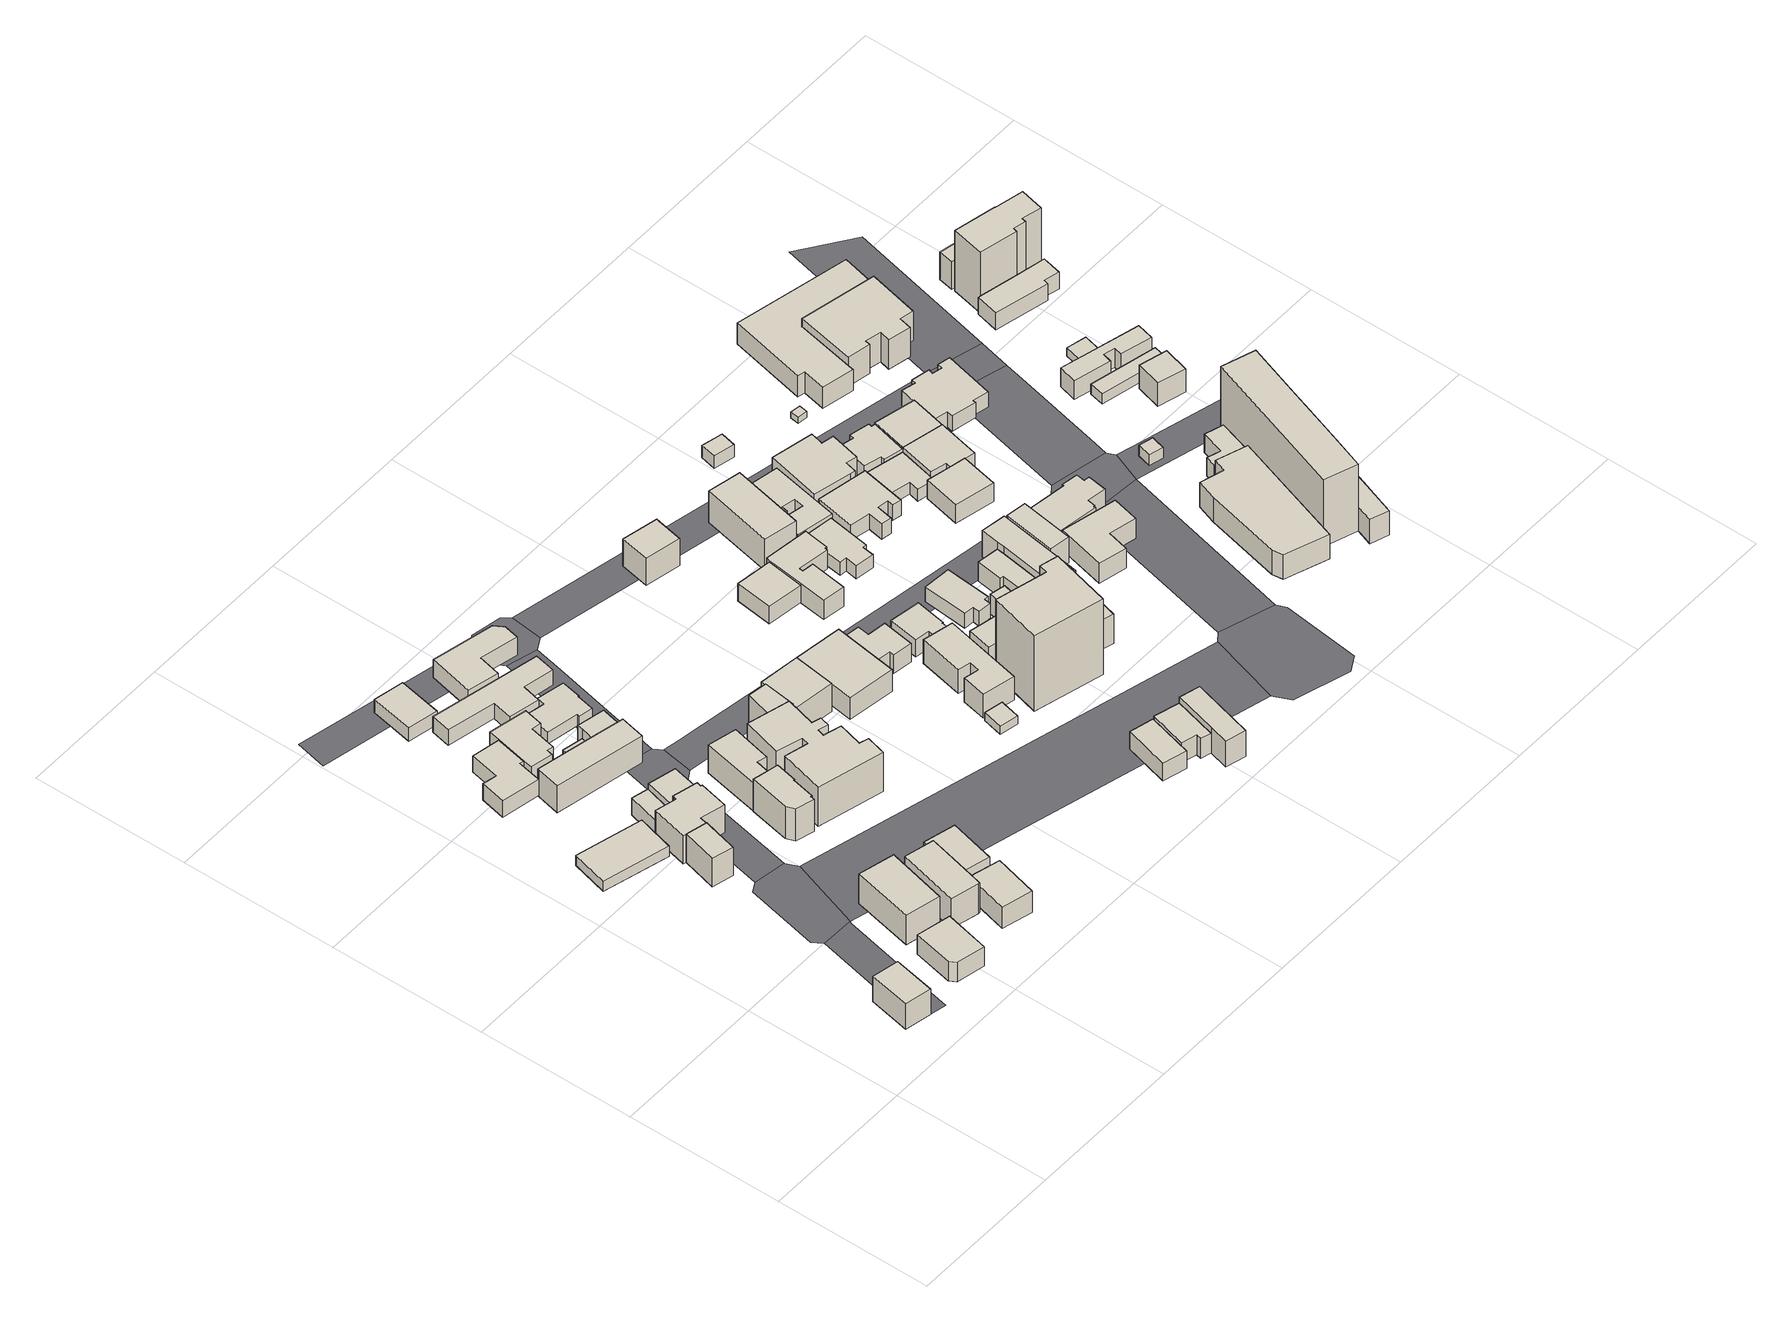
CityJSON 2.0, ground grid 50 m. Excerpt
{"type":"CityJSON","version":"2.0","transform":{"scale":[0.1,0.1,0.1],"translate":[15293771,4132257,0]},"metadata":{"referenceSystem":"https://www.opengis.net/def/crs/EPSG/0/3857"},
"CityObjects":{
"building1":{"type":"Building","attributes":{"measured_height":11.7},"geometry":[{"type":"Solid","lod":"1","boundaries":[[[[0,1,2,3]],[[0,3,4,5]],[[3,2,6,4]],[[2,1,7,6]],[[1,0,5,7]],[[5,4,6,7]]]]}]},
"building2":{"type":"Building","attributes":{"measured_height":9.9,"year_of_construction":1987,"storeys_above_ground":3,"usage":"住宅","districts_and_zones_type":"商業地域"},"geometry":[{"type":"Solid","lod":"1","boundaries":[[[[8,9,10,11,12]],[[8,12,13,14]],[[12,11,15,13]],[[11,10,16,15]],[[10,9,17,16]],[[9,8,14,17]],[[14,13,15,16,17]]]]}]},
"building3":{"type":"Building","attributes":{"measured_height":3.8,"year_of_construction":2013,"storeys_above_ground":1,"usage":"商業施設","districts_and_zones_type":"商業地域"},"geometry":[{"type":"Solid","lod":"1","boundaries":[[[[18,19,20,21]],[[18,21,22,23]],[[21,20,24,22]],[[20,19,25,24]],[[19,18,23,25]],[[23,22,24,25]]]]}]},
"building4":{"type":"Building","attributes":{"measured_height":11.3,"year_of_construction":1966,"storeys_above_ground":3,"usage":"業務施設","districts_and_zones_type":"商業地域"},"geometry":[{"type":"Solid","lod":"1","boundaries":[[[[26,27,28,29]],[[26,29,30,31]],[[29,28,32,30]],[[28,27,33,32]],[[27,26,31,33]],[[31,30,32,33]]]]}]},
"building5":{"type":"Building","attributes":{"measured_height":13.6,"year_of_construction":1976,"storeys_above_ground":2,"usage":"商業施設","districts_and_zones_type":"商業地域"},"geometry":[{"type":"Solid","lod":"1","boundaries":[[[[34,35,36,37]],[[34,37,38,39]],[[37,36,40,38]],[[36,35,41,40]],[[35,34,39,41]],[[39,38,40,41]]]]}]},
"building6":{"type":"Building","attributes":{"measured_height":7},"geometry":[{"type":"Solid","lod":"1","boundaries":[[[[42,43,44,45,46,47,48,49,50]],[[42,50,51,52]],[[50,49,53,51]],[[49,48,54,53]],[[48,47,55,54]],[[47,46,56,55]],[[46,45,57,56]],[[45,44,58,57]],[[44,43,59,58]],[[43,42,52,59]],[[52,51,53,54,55,56,57,58,59]]]]}]},
"building7":{"type":"Building","attributes":{"measured_height":11.8},"geometry":[{"type":"Solid","lod":"1","boundaries":[[[[60,61,62,63,64,65,66,67,68,26,29,69,70]],[[60,70,71,72]],[[70,69,73,71]],[[69,29,74,73]],[[29,26,75,74]],[[26,68,76,75]],[[68,67,77,76]],[[67,66,78,77]],[[66,65,79,78]],[[65,64,80,79]],[[64,63,81,80]],[[63,62,82,81]],[[62,61,83,82]],[[61,60,72,83]],[[72,71,73,74,75,76,77,78,79,80,81,82,83]]]]}]},
"building8":{"type":"Building","attributes":{"measured_height":10.8,"year_of_construction":1951,"storeys_above_ground":2,"usage":"住宅","districts_and_zones_type":"商業地域"},"geometry":[{"type":"Solid","lod":"1","boundaries":[[[[84,85,86,87]],[[84,87,88,89]],[[87,86,90,88]],[[86,85,91,90]],[[85,84,89,91]],[[89,88,90,91]]]]}]},
"building9":{"type":"Building","attributes":{"measured_height":11.6,"year_of_construction":1990,"storeys_above_ground":3,"usage":"商業施設","districts_and_zones_type":"商業地域"},"geometry":[{"type":"Solid","lod":"1","boundaries":[[[[92,93,94,95,96,97,98]],[[92,98,99,100]],[[98,97,101,99]],[[97,96,102,101]],[[96,95,103,102]],[[95,94,104,103]],[[94,93,105,104]],[[93,92,100,105]],[[100,99,101,102,103,104,105]]]]}]},
"building10":{"type":"Building","attributes":{"measured_height":9,"year_of_construction":2013,"storeys_above_ground":2,"usage":"住宅","districts_and_zones_type":"商業地域"},"geometry":[{"type":"Solid","lod":"1","boundaries":[[[[106,107,108,109]],[[106,109,110,111]],[[109,108,112,110]],[[108,107,113,112]],[[107,106,111,113]],[[111,110,112,113]]]]}]},
"building11":{"type":"Building","attributes":{"measured_height":11.7,"year_of_construction":1991,"storeys_above_ground":2,"usage":"住宅","districts_and_zones_type":"商業地域"},"geometry":[{"type":"Solid","lod":"1","boundaries":[[[[114,115,116,117,118,119]],[[114,119,120,121]],[[119,118,122,120]],[[118,117,123,122]],[[117,116,124,123]],[[116,115,125,124]],[[115,114,121,125]],[[121,120,122,123,124,125]]]]}]},
"building12":{"type":"Building","attributes":{"measured_height":13,"year_of_construction":1989,"storeys_above_ground":3,"usage":"共同住宅","districts_and_zones_type":"商業地域"},"geometry":[{"type":"Solid","lod":"1","boundaries":[[[[126,127,128,129,130,131]],[[126,131,132,133]],[[131,130,134,132]],[[130,129,135,134]],[[129,128,136,135]],[[128,127,137,136]],[[127,126,133,137]],[[133,132,134,135,136,137]]]]}]},
"building13":{"type":"Building","attributes":{"measured_height":8.2,"year_of_construction":1976,"storeys_above_ground":2,"usage":"住宅","districts_and_zones_type":"商業地域"},"geometry":[{"type":"Solid","lod":"1","boundaries":[[[[138,139,140,141,142,143,144,145,146,147]],[[138,147,148,149]],[[147,146,150,148]],[[146,145,151,150]],[[145,144,152,151]],[[144,143,153,152]],[[143,142,154,153]],[[142,141,155,154]],[[141,140,156,155]],[[140,139,157,156]],[[139,138,149,157]],[[149,148,150,151,152,153,154,155,156,157]]]]}]},
"building14":{"type":"Building","attributes":{"measured_height":6.3},"geometry":[{"type":"Solid","lod":"1","boundaries":[[[[158,159,160,161]],[[158,161,162,163]],[[161,160,164,162]],[[160,159,165,164]],[[159,158,163,165]],[[163,162,164,165]]]]}]},
"building15":{"type":"Building","attributes":{"measured_height":9.8,"year_of_construction":1963,"storeys_above_ground":2,"usage":"住宅","districts_and_zones_type":"商業地域"},"geometry":[{"type":"Solid","lod":"1","boundaries":[[[[166,167,168,169,170]],[[166,170,171,172]],[[170,169,173,171]],[[169,168,174,173]],[[168,167,175,174]],[[167,166,172,175]],[[172,171,173,174,175]]]]}]},
"building16":{"type":"Building","attributes":{"measured_height":12.4,"year_of_construction":1987,"storeys_above_ground":4,"usage":"共同住宅","districts_and_zones_type":"商業地域"},"geometry":[{"type":"Solid","lod":"1","boundaries":[[[[176,177,178,179,180,181,182,183,184,185]],[[176,185,186,187]],[[185,184,188,186]],[[184,183,189,188]],[[183,182,190,189]],[[182,181,191,190]],[[181,180,192,191]],[[180,179,193,192]],[[179,178,194,193]],[[178,177,195,194]],[[177,176,187,195]],[[187,186,188,189,190,191,192,193,194,195]]]]}]},
"building17":{"type":"Building","attributes":{"measured_height":7.9,"storeys_above_ground":1,"usage":"住宅","districts_and_zones_type":"商業地域"},"geometry":[{"type":"Solid","lod":"1","boundaries":[[[[196,197,198,199]],[[196,199,200,201]],[[199,198,202,200]],[[198,197,203,202]],[[197,196,201,203]],[[201,200,202,203]]]]}]},
"building18":{"type":"Building","attributes":{"measured_height":10.2,"year_of_construction":1955,"storeys_above_ground":2,"usage":"住宅","districts_and_zones_type":"商業地域"},"geometry":[{"type":"Solid","lod":"1","boundaries":[[[[204,205,206,207,208,209]],[[204,209,210,211]],[[209,208,212,210]],[[208,207,213,212]],[[207,206,214,213]],[[206,205,215,214]],[[205,204,211,215]],[[211,210,212,213,214,215]]]]}]},
"building19":{"type":"Building","attributes":{"measured_height":10.6,"year_of_construction":1983,"storeys_above_ground":3,"usage":"商業施設","districts_and_zones_type":"商業地域"},"geometry":[{"type":"Solid","lod":"1","boundaries":[[[[216,217,218,219,220,221]],[[216,221,222,223]],[[221,220,224,222]],[[220,219,225,224]],[[219,218,226,225]],[[218,217,227,226]],[[217,216,223,227]],[[223,222,224,225,226,227]]]]}]},
"building20":{"type":"Building","attributes":{"measured_height":7.2},"geometry":[{"type":"Solid","lod":"1","boundaries":[[[[228,229,230,231,232,233,234,235]],[[228,235,236,237]],[[235,234,238,236]],[[234,233,239,238]],[[233,232,240,239]],[[232,231,241,240]],[[231,230,242,241]],[[230,229,243,242]],[[229,228,237,243]],[[237,236,238,239,240,241,242,243]]]]}]},
"building21":{"type":"Building","attributes":{"measured_height":5.3,"year_of_construction":1952,"storeys_above_ground":1,"usage":"住宅","districts_and_zones_type":"商業地域"},"geometry":[{"type":"Solid","lod":"1","boundaries":[[[[244,245,246,247,248,249,250,251,252,253]],[[244,253,254,255]],[[253,252,256,254]],[[252,251,257,256]],[[251,250,258,257]],[[250,249,259,258]],[[249,248,260,259]],[[248,247,261,260]],[[247,246,262,261]],[[246,245,263,262]],[[245,244,255,263]],[[255,254,256,257,258,259,260,261,262,263]]]]}]},
"building22":{"type":"Building","attributes":{"measured_height":16.4},"geometry":[{"type":"Solid","lod":"1","boundaries":[[[[264,265,266,267,268,269,270,271,272,273,274,275,276,277,278,279]],[[264,279,280,281]],[[279,278,282,280]],[[278,277,283,282]],[[277,276,284,283]],[[276,275,285,284]],[[275,274,286,285]],[[274,273,287,286]],[[273,272,288,287]],[[272,271,289,288]],[[271,270,290,289]],[[270,269,291,290]],[[269,268,292,291]],[[268,267,293,292]],[[267,266,294,293]],[[266,265,295,294]],[[265,264,281,295]],[[281,280,282,283,284,285,286,287,288,289,290,291,292,293,294,295]]]]}]},
"building23":{"type":"Building","attributes":{"measured_height":7.6},"geometry":[{"type":"Solid","lod":"1","boundaries":[[[[296,297,298,299,300,301,302]],[[296,302,303,304]],[[302,301,305,303]],[[301,300,306,305]],[[300,299,307,306]],[[299,298,308,307]],[[298,297,309,308]],[[297,296,304,309]],[[304,303,305,306,307,308,309]]]]}]},
"building24":{"type":"Building","attributes":{"measured_height":13.3,"year_of_construction":1990,"storeys_above_ground":3,"usage":"文教厚生施設","districts_and_zones_type":"商業地域"},"geometry":[{"type":"Solid","lod":"1","boundaries":[[[[310,311,312,313]],[[310,313,314,315]],[[313,312,316,314]],[[312,311,317,316]],[[311,310,315,317]],[[315,314,316,317]]]]}]},
"building25":{"type":"Building","attributes":{"measured_height":10.9,"year_of_construction":1971,"storeys_above_ground":3,"usage":"住宅","districts_and_zones_type":"商業地域"},"geometry":[{"type":"Solid","lod":"1","boundaries":[[[[318,319,320,321,322,323]],[[318,323,324,325]],[[323,322,326,324]],[[322,321,327,326]],[[321,320,328,327]],[[320,319,329,328]],[[319,318,325,329]],[[325,324,326,327,328,329]]]]}]},
"building26":{"type":"Building","attributes":{"measured_height":8.3,"year_of_construction":1989,"storeys_above_ground":1,"usage":"運輸倉庫施設","districts_and_zones_type":"商業地域"},"geometry":[{"type":"Solid","lod":"1","boundaries":[[[[330,331,332,333]],[[330,333,334,335]],[[333,332,336,334]],[[332,331,337,336]],[[331,330,335,337]],[[335,334,336,337]]]]}]},
"building27":{"type":"Building","attributes":{"measured_height":2.8,"storeys_above_ground":1,"usage":"住宅","districts_and_zones_type":"商業地域"},"geometry":[{"type":"Solid","lod":"1","boundaries":[[[[338,339,340,341]],[[338,341,342,343]],[[341,340,344,342]],[[340,339,345,344]],[[339,338,343,345]],[[343,342,344,345]]]]}]},
"building28":{"type":"Building","attributes":{"measured_height":6.9},"geometry":[{"type":"Solid","lod":"1","boundaries":[[[[346,347,348,349]],[[346,349,350,351]],[[349,348,352,350]],[[348,347,353,352]],[[347,346,351,353]],[[351,350,352,353]]]]}]},
"building29":{"type":"Building","attributes":{"measured_height":8.3},"geometry":[{"type":"Solid","lod":"1","boundaries":[[[[354,355,356,357,358,359,360,361]],[[354,361,362,363]],[[361,360,364,362]],[[360,359,365,364]],[[359,358,366,365]],[[358,357,367,366]],[[357,356,368,367]],[[356,355,369,368]],[[355,354,363,369]],[[363,362,364,365,366,367,368,369]]]]}]},
"building30":{"type":"Building","attributes":{"measured_height":12.2,"year_of_construction":2004,"storeys_above_ground":2,"usage":"住宅","districts_and_zones_type":"商業地域"},"geometry":[{"type":"Solid","lod":"1","boundaries":[[[[370,371,372,373,374,375,376,377]],[[370,377,378,379]],[[377,376,380,378]],[[376,375,381,380]],[[375,374,382,381]],[[374,373,383,382]],[[373,372,384,383]],[[372,371,385,384]],[[371,370,379,385]],[[379,378,380,381,382,383,384,385]]]]}]},
"building31":{"type":"Building","attributes":{"measured_height":8.5,"year_of_construction":1969,"storeys_above_ground":3,"usage":"店舗等併用住宅","districts_and_zones_type":"商業地域"},"geometry":[{"type":"Solid","lod":"1","boundaries":[[[[386,387,388,389,390,391]],[[386,391,392,393]],[[391,390,394,392]],[[390,389,395,394]],[[389,388,396,395]],[[388,387,397,396]],[[387,386,393,397]],[[393,392,394,395,396,397]]]]}]},
"building32":{"type":"Building","attributes":{"measured_height":9.8},"geometry":[{"type":"Solid","lod":"1","boundaries":[[[[398,399,400,387,386]],[[398,386,401,402]],[[386,387,403,401]],[[387,400,404,403]],[[400,399,405,404]],[[399,398,402,405]],[[402,401,403,404,405]]]]}]},
"building33":{"type":"Building","attributes":{"measured_height":6.6,"year_of_construction":1988,"storeys_above_ground":2,"usage":"業務施設","districts_and_zones_type":"商業地域"},"geometry":[{"type":"Solid","lod":"1","boundaries":[[[[406,407,408,409]],[[406,409,410,411]],[[409,408,412,410]],[[408,407,413,412]],[[407,406,411,413]],[[411,410,412,413]]]]}]},
"building34":{"type":"Building","attributes":{"measured_height":13.2,"year_of_construction":1982,"storeys_above_ground":4,"usage":"店舗等併用住宅","districts_and_zones_type":"商業地域"},"geometry":[{"type":"Solid","lod":"1","boundaries":[[[[414,415,416,417]],[[414,417,418,419]],[[417,416,420,418]],[[416,415,421,420]],[[415,414,419,421]],[[419,418,420,421]]]]}]},
"building35":{"type":"Building","attributes":{"measured_height":7.8,"year_of_construction":1978,"storeys_above_ground":2,"usage":"住宅","districts_and_zones_type":"商業地域"},"geometry":[{"type":"Solid","lod":"1","boundaries":[[[[422,423,424,425,426,427,428,429]],[[422,429,430,431]],[[429,428,432,430]],[[428,427,433,432]],[[427,426,434,433]],[[426,425,435,434]],[[425,424,436,435]],[[424,423,437,436]],[[423,422,431,437]],[[431,430,432,433,434,435,436,437]]]]}]},
"building36":{"type":"Building","attributes":{"measured_height":28.8,"year_of_construction":2021,"storeys_above_ground":9,"usage":"店舗等併用共同住宅","districts_and_zones_type":"商業地域"},"geometry":[{"type":"Solid","lod":"1","boundaries":[[[[438,439,440,441,442,443]],[[438,443,444,445]],[[443,442,446,444]],[[442,441,447,446]],[[441,440,448,447]],[[440,439,449,448]],[[439,438,445,449]],[[445,444,446,447,448,449]]]]}]},
"building37":{"type":"Building","attributes":{"measured_height":8.6},"geometry":[{"type":"Solid","lod":"1","boundaries":[[[[450,451,452,453,454,455]],[[450,455,456,457]],[[455,454,458,456]],[[454,453,459,458]],[[453,452,460,459]],[[452,451,461,460]],[[451,450,457,461]],[[457,456,458,459,460,461]]]]}]},
"building38":{"type":"Building","attributes":{"measured_height":8.1},"geometry":[{"type":"Solid","lod":"1","boundaries":[[[[462,463,464,465,466,467,468,469,470,471,472,473,474]],[[462,474,475,476]],[[474,473,477,475]],[[473,472,478,477]],[[472,471,479,478]],[[471,470,480,479]],[[470,469,481,480]],[[469,468,482,481]],[[468,467,483,482]],[[467,466,484,483]],[[466,465,485,484]],[[465,464,486,485]],[[464,463,487,486]],[[463,462,476,487]],[[476,475,477,478,479,480,481,482,483,484,485,486,487]]]]}]},
"building39":{"type":"Building","attributes":{"measured_height":10.2,"year_of_construction":1984,"storeys_above_ground":2,"usage":"住宅","districts_and_zones_type":"商業地域"},"geometry":[{"type":"Solid","lod":"1","boundaries":[[[[488,489,490,491,492,493,494,495]],[[488,495,496,497]],[[495,494,498,496]],[[494,493,499,498]],[[493,492,500,499]],[[492,491,501,500]],[[491,490,502,501]],[[490,489,503,502]],[[489,488,497,503]],[[497,496,498,499,500,501,502,503]]]]}]},
"building40":{"type":"Building","attributes":{"measured_height":14.4,"storeys_above_ground":3,"usage":"文教厚生施設","districts_and_zones_type":"商業地域"},"geometry":[{"type":"Solid","lod":"1","boundaries":[[[[504,505,506,507]],[[504,507,508,509]],[[507,506,510,508]],[[506,505,511,510]],[[505,504,509,511]],[[509,508,510,511]]]]}]},
"building41":{"type":"Building","attributes":{"measured_height":14.8,"year_of_construction":2001,"storeys_above_ground":3,"usage":"店舗等併用住宅","districts_and_zones_type":"商業地域"},"geometry":[{"type":"Solid","lod":"1","boundaries":[[[[512,513,514,515]],[[512,515,516,517]],[[515,514,518,516]],[[514,513,519,518]],[[513,512,517,519]],[[517,516,518,519]]]]}]},
"building42":{"type":"Building","attributes":{"measured_height":7.2},"geometry":[{"type":"Solid","lod":"1","boundaries":[[[[520,521,522,523,524,525,526,527,528,529]],[[520,529,530,531]],[[529,528,532,530]],[[528,527,533,532]],[[527,526,534,533]],[[526,525,535,534]],[[525,524,536,535]],[[524,523,537,536]],[[523,522,538,537]],[[522,521,539,538]],[[521,520,531,539]],[[531,530,532,533,534,535,536,537,538,539]]]]}]},
"building43":{"type":"Building","attributes":{"measured_height":9.1,"year_of_construction":1990,"storeys_above_ground":2,"usage":"住宅","districts_and_zones_type":"商業地域"},"geometry":[{"type":"Solid","lod":"1","boundaries":[[[[540,541,542,543,544,545,546]],[[540,546,547,548]],[[546,545,549,547]],[[545,544,550,549]],[[544,543,551,550]],[[543,542,552,551]],[[542,541,553,552]],[[541,540,548,553]],[[548,547,549,550,551,552,553]]]]}]},
"building44":{"type":"Building","attributes":{"measured_height":7.9,"storeys_above_ground":2,"usage":"文教厚生施設","districts_and_zones_type":"商業地域"},"geometry":[{"type":"Solid","lod":"1","boundaries":[[[[554,555,556,557,558,559,560,561,562,563]],[[554,563,564,565]],[[563,562,566,564]],[[562,561,567,566]],[[561,560,568,567]],[[560,559,569,568]],[[559,558,570,569]],[[558,557,571,570]],[[557,556,572,571]],[[556,555,573,572]],[[555,554,565,573]],[[565,564,566,567,568,569,570,571,572,573]]]]}]},
"building45":{"type":"Building","attributes":{"measured_height":12.2,"year_of_construction":1991,"storeys_above_ground":3,"usage":"業務施設","districts_and_zones_type":"商業地域"},"geometry":[{"type":"Solid","lod":"1","boundaries":[[[[574,575,576,577,578,579,580]],[[574,580,581,582]],[[580,579,583,581]],[[579,578,584,583]],[[578,577,585,584]],[[577,576,586,585]],[[576,575,587,586]],[[575,574,582,587]],[[582,581,583,584,585,586,587]]]]}]},
"building46":{"type":"Building","attributes":{"measured_height":7.7},"geometry":[{"type":"Solid","lod":"1","boundaries":[[[[588,589,590,591,592,593,594,595,596,597]],[[588,597,598,599]],[[597,596,600,598]],[[596,595,601,600]],[[595,594,602,601]],[[594,593,603,602]],[[593,592,604,603]],[[592,591,605,604]],[[591,590,606,605]],[[590,589,607,606]],[[589,588,599,607]],[[599,598,600,601,602,603,604,605,606,607]]]]}]},
"building47":{"type":"Building","attributes":{"measured_height":10.1,"year_of_construction":1980,"storeys_above_ground":3,"usage":"住宅","districts_and_zones_type":"商業地域"},"geometry":[{"type":"Solid","lod":"1","boundaries":[[[[608,609,610,611]],[[608,611,612,613]],[[611,610,614,612]],[[610,609,615,614]],[[609,608,613,615]],[[613,612,614,615]]]]}]},
"building48":{"type":"Building","attributes":{"measured_height":5.2,"storeys_above_ground":1,"usage":"文教厚生施設","districts_and_zones_type":"商業地域"},"geometry":[{"type":"Solid","lod":"1","boundaries":[[[[616,617,618,619]],[[616,619,620,621]],[[619,618,622,620]],[[618,617,623,622]],[[617,616,621,623]],[[621,620,622,623]]]]}]},
"building49":{"type":"Building","attributes":{"measured_height":10.5,"storeys_above_ground":2,"usage":"文教厚生施設","districts_and_zones_type":"商業地域"},"geometry":[{"type":"Solid","lod":"1","boundaries":[[[[624,625,626,627,628,629,630,631,632]],[[624,632,633,634]],[[632,631,635,633]],[[631,630,636,635]],[[630,629,637,636]],[[629,628,638,637]],[[628,627,639,638]],[[627,626,640,639]],[[626,625,641,640]],[[625,624,634,641]],[[634,633,635,636,637,638,639,640,641]]]]}]},
"building50":{"type":"Building","attributes":{"measured_height":9.2,"year_of_construction":1993,"storeys_above_ground":3,"usage":"商業施設","districts_and_zones_type":"商業地域"},"geometry":[{"type":"Solid","lod":"1","boundaries":[[[[642,643,644,645,646,647]],[[642,647,648,649]],[[647,646,650,648]],[[646,645,651,650]],[[645,644,652,651]],[[644,643,653,652]],[[643,642,649,653]],[[649,648,650,651,652,653]]]]}]},
"building51":{"type":"Building","attributes":{"measured_height":5.6,"storeys_above_ground":1,"usage":"文教厚生施設","districts_and_zones_type":"商業地域"},"geometry":[{"type":"Solid","lod":"1","boundaries":[[[[654,655,656,657,658,659,660,661]],[[654,661,662,663]],[[661,660,664,662]],[[660,659,665,664]],[[659,658,666,665]],[[658,657,667,666]],[[657,656,668,667]],[[656,655,669,668]],[[655,654,663,669]],[[663,662,664,665,666,667,668,669]]]]}]},
"building52":{"type":"Building","attributes":{"measured_height":8.4,"year_of_construction":1993,"storeys_above_ground":2,"usage":"店舗等併用住宅","districts_and_zones_type":"商業地域"},"geometry":[{"type":"Solid","lod":"1","boundaries":[[[[670,671,672,673,674]],[[670,674,675,676]],[[674,673,677,675]],[[673,672,678,677]],[[672,671,679,678]],[[671,670,676,679]],[[676,675,677,678,679]]]]}]},
"building53":{"type":"Building","attributes":{"measured_height":7.7,"year_of_construction":1984,"storeys_above_ground":2,"usage":"住宅","districts_and_zones_type":"商業地域"},"geometry":[{"type":"Solid","lod":"1","boundaries":[[[[680,681,682,683,684,685,686,687,688,689,690,691]],[[680,691,692,693]],[[691,690,694,692]],[[690,689,695,694]],[[689,688,696,695]],[[688,687,697,696]],[[687,686,698,697]],[[686,685,699,698]],[[685,684,700,699]],[[684,683,701,700]],[[683,682,702,701]],[[682,681,703,702]],[[681,680,693,703]],[[693,692,694,695,696,697,698,699,700,701,702,703]]]]}]},
"building54":{"type":"Building","attributes":{"measured_height":6.4,"storeys_above_ground":2,"usage":"文教厚生施設","districts_and_zones_type":"商業地域"},"geometry":[{"type":"Solid","lod":"1","boundaries":[[[[704,705,706,655,654,707,708,709,710,711]],[[704,711,712,713]],[[711,710,714,712]],[[710,709,715,714]],[[709,708,716,715]],[[708,707,717,716]],[[707,654,718,717]],[[654,655,719,718]],[[655,706,720,719]],[[706,705,721,720]],[[705,704,713,721]],[[713,712,714,715,716,717,718,719,720,721]]]]}]},
"building55":{"type":"Building","attributes":{"measured_height":8.3,"storeys_above_ground":1,"usage":"文教厚生施設","districts_and_zones_type":"商業地域"},"geometry":[{"type":"Solid","lod":"1","boundaries":[[[[722,723,724,725,726,727,728]],[[722,728,729,730]],[[728,727,731,729]],[[727,726,732,731]],[[726,725,733,732]],[[725,724,734,733]],[[724,723,735,734]],[[723,722,730,735]],[[730,729,731,732,733,734,735]]]]}]},
"building56":{"type":"Building","attributes":{"measured_height":2.4},"geometry":[{"type":"Solid","lod":"1","boundaries":[[[[736,737,738,739]],[[736,739,740,741]],[[739,738,742,740]],[[738,737,743,742]],[[737,736,741,743]],[[741,740,742,743]]]]}]},
"building57":{"type":"Building","attributes":{"measured_height":7.5,"storeys_above_ground":1,"usage":"文教厚生施設","districts_and_zones_type":"商業地域"},"geometry":[{"type":"Solid","lod":"1","boundaries":[[[[744,745,746,747,748]],[[744,748,749,750]],[[748,747,751,749]],[[747,746,752,751]],[[746,745,753,752]],[[745,744,750,753]],[[750,749,751,752,753]]]]}]},
"building58":{"type":"Building","attributes":{"measured_height":16.8,"year_of_construction":1928,"storeys_above_ground":3,"usage":"商業施設","districts_and_zones_type":"商業地域"},"geometry":[{"type":"Solid","lod":"1","boundaries":[[[[754,755,756,757,758,759,760,761]],[[754,761,762,763]],[[761,760,764,762]],[[760,759,765,764]],[[759,758,766,765]],[[758,757,767,766]],[[757,756,768,767]],[[756,755,769,768]],[[755,754,763,769]],[[763,762,764,765,766,767,768,769]]]]}]},
"building59":{"type":"Building","attributes":{"measured_height":7.3,"storeys_above_ground":1,"usage":"住宅","districts_and_zones_type":"商業地域"},"geometry":[{"type":"Solid","lod":"1","boundaries":[[[[770,771,772,773,774,775,776,777,778,779,780,781,782,783,784]],[[770,784,785,786]],[[784,783,787,785]],[[783,782,788,787]],[[782,781,789,788]],[[781,780,790,789]],[[780,779,791,790]],[[779,778,792,791]],[[778,777,793,792]],[[777,776,794,793]],[[776,775,795,794]],[[775,774,796,795]],[[774,773,797,796]],[[773,772,798,797]],[[772,771,799,798]],[[771,770,786,799]],[[786,785,787,788,789,790,791,792,793,794,795,796,797,798,799]]]]}]},
"building60":{"type":"Building","attributes":{"measured_height":24.2,"year_of_construction":1998,"storeys_above_ground":3,"usage":"住宅","districts_and_zones_type":"商業地域"},"geometry":[{"type":"Solid","lod":"1","boundaries":[[[[800,801,802,803,804]],[[800,804,805,806]],[[804,803,807,805]],[[803,802,808,807]],[[802,801,809,808]],[[801,800,806,809]],[[806,805,807,808,809]]]]}]},
"building61":{"type":"Building","attributes":{"measured_height":5.5,"storeys_above_ground":1,"usage":"文教厚生施設","districts_and_zones_type":"商業地域"},"geometry":[{"type":"Solid","lod":"1","boundaries":[[[[810,811,812,813]],[[810,813,814,815]],[[813,812,816,814]],[[812,811,817,816]],[[811,810,815,817]],[[815,814,816,817]]]]}]},
"building62":{"type":"Building","attributes":{"measured_height":14.1,"storeys_above_ground":1,"usage":"商業施設","districts_and_zones_type":"商業地域"},"geometry":[{"type":"Solid","lod":"1","boundaries":[[[[818,819,820,821,822,823]],[[818,823,824,825]],[[823,822,826,824]],[[822,821,827,826]],[[821,820,828,827]],[[820,819,829,828]],[[819,818,825,829]],[[825,824,826,827,828,829]]]]}]},
"building63":{"type":"Building","attributes":{"measured_height":27.7},"geometry":[{"type":"Solid","lod":"1","boundaries":[[[[830,831,832,833,834,835,836,837]],[[830,837,838,839]],[[837,836,840,838]],[[836,835,841,840]],[[835,834,842,841]],[[834,833,843,842]],[[833,832,844,843]],[[832,831,845,844]],[[831,830,839,845]],[[839,838,840,841,842,843,844,845]]]]}]},
"building64":{"type":"Building","attributes":{"measured_height":10,"year_of_construction":1985,"storeys_above_ground":2,"usage":"文教厚生施設","districts_and_zones_type":"商業地域"},"geometry":[{"type":"Solid","lod":"1","boundaries":[[[[846,847,848,849,850,851,852,853,854]],[[846,854,855,856]],[[854,853,857,855]],[[853,852,858,857]],[[852,851,859,858]],[[851,850,860,859]],[[850,849,861,860]],[[849,848,862,861]],[[848,847,863,862]],[[847,846,856,863]],[[856,855,857,858,859,860,861,862,863]]]]}]},
"building65":{"type":"Building","attributes":{"measured_height":12.4},"geometry":[{"type":"Solid","lod":"1","boundaries":[[[[864,865,866,867,868,869,870,871,872,873]],[[864,873,874,875]],[[873,872,876,874]],[[872,871,877,876]],[[871,870,878,877]],[[870,869,879,878]],[[869,868,880,879]],[[868,867,881,880]],[[867,866,882,881]],[[866,865,883,882]],[[865,864,875,883]],[[875,874,876,877,878,879,880,881,882,883]]]]}]},
"building66":{"type":"Building","attributes":{"measured_height":4.5},"geometry":[{"type":"Solid","lod":"1","boundaries":[[[[884,885,886,887]],[[884,887,888,889]],[[887,886,890,888]],[[886,885,891,890]],[[885,884,889,891]],[[889,888,890,891]]]]}]},
"building67":{"type":"Building","attributes":{"measured_height":9.4,"year_of_construction":1946,"storeys_above_ground":1,"usage":"住宅","districts_and_zones_type":"商業地域"},"geometry":[{"type":"Solid","lod":"1","boundaries":[[[[892,893,894,895]],[[892,895,896,897]],[[895,894,898,896]],[[894,893,899,898]],[[893,892,897,899]],[[897,896,898,899]]]]}]},
"building68":{"type":"Building","attributes":{"measured_height":9.8},"geometry":[{"type":"Solid","lod":"1","boundaries":[[[[900,901,902,903,904,905,906,907]],[[900,907,908,909]],[[907,906,910,908]],[[906,905,911,910]],[[905,904,912,911]],[[904,903,913,912]],[[903,902,914,913]],[[902,901,915,914]],[[901,900,909,915]],[[909,908,910,911,912,913,914,915]]]]}]},
"building69":{"type":"Building","attributes":{"measured_height":5.1,"storeys_above_ground":1,"usage":"住宅","districts_and_zones_type":"商業地域"},"geometry":[{"type":"Solid","lod":"1","boundaries":[[[[916,917,918,919]],[[916,919,920,921]],[[919,918,922,920]],[[918,917,923,922]],[[917,916,921,923]],[[921,920,922,923]]]]}]},
"building70":{"type":"Building","attributes":{"measured_height":7.6},"geometry":[{"type":"Solid","lod":"1","boundaries":[[[[924,925,926,927,928,929,930,931,932]],[[924,932,933,934]],[[932,931,935,933]],[[931,930,936,935]],[[930,929,937,936]],[[929,928,938,937]],[[928,927,939,938]],[[927,926,940,939]],[[926,925,941,940]],[[925,924,934,941]],[[934,933,935,936,937,938,939,940,941]]]]}]},
"building71":{"type":"Building","attributes":{"measured_height":24.3,"year_of_construction":1997,"storeys_above_ground":8,"usage":"店舗等併用共同住宅","districts_and_zones_type":"商業地域"},"geometry":[{"type":"Solid","lod":"1","boundaries":[[[[942,943,944,945,946,947,948,926,925,949]],[[942,949,950,951]],[[949,925,952,950]],[[925,926,953,952]],[[926,948,954,953]],[[948,947,955,954]],[[947,946,956,955]],[[946,945,957,956]],[[945,944,958,957]],[[944,943,959,958]],[[943,942,951,959]],[[951,950,952,953,954,955,956,957,958,959]]]]}]},
"building72":{"type":"Building","attributes":{"measured_height":20.3,"year_of_construction":2000,"storeys_above_ground":3,"usage":"住宅","districts_and_zones_type":"商業地域"},"geometry":[{"type":"Solid","lod":"1","boundaries":[[[[960,961,962,963,964]],[[960,964,965,966]],[[964,963,967,965]],[[963,962,968,967]],[[962,961,969,968]],[[961,960,966,969]],[[966,965,967,968,969]]]]}]},
"road1":{"type":"Road","geometry":[{"type":"MultiSurface","lod":"1","boundaries":[[[970,971,972,973,974]]]}]},
"road2":{"type":"Road","geometry":[{"type":"MultiSurface","lod":"1","boundaries":[[[975,976,977,978,971,970,979]]]}]},
"road3":{"type":"Road","geometry":[{"type":"MultiSurface","lod":"1","boundaries":[[[980,981,976,975]]]}]},
"road4":{"type":"Road","geometry":[{"type":"MultiSurface","lod":"1","boundaries":[[[982,983,984,985]]]}]},
"road5":{"type":"Road","geometry":[{"type":"MultiSurface","lod":"1","boundaries":[[[986,987,981,980,988,989]]]}]},
"road6":{"type":"Road","geometry":[{"type":"MultiSurface","lod":"1","boundaries":[[[990,991,987,986,992,993]]]}]},
"road7":{"type":"Road","geometry":[{"type":"MultiSurface","lod":"1","boundaries":[[[994,995,982,985,991,990,996,997]]]}]},
"road8":{"type":"Road","geometry":[{"type":"MultiSurface","lod":"1","boundaries":[[[998,979,970,999,1000,1001,1002,1003]]]}]},
"road9":{"type":"Road","geometry":[{"type":"MultiSurface","lod":"1","boundaries":[[[1004,989,988,1005,1006,1007]]]}]},
"road10":{"type":"Road","geometry":[{"type":"MultiSurface","lod":"1","boundaries":[[[1008,997,996,1009,1010,1011,1012,1013,1014,1015]]]}]},
"road11":{"type":"Road","geometry":[{"type":"MultiSurface","lod":"1","boundaries":[[[1016,1017,998,1003,1018,1019,1020,1021]]]}]},
"road12":{"type":"Road","geometry":[{"type":"MultiSurface","lod":"1","boundaries":[[[1022,1023,1017,1016]]]}]},
"road13":{"type":"Road","geometry":[{"type":"MultiSurface","lod":"1","boundaries":[[[1024,1025,1006,1005,1023,1022,1026]]]}]},
"road14":{"type":"Road","geometry":[{"type":"MultiSurface","lod":"1","boundaries":[[[1027,1011,1025,1024,1028,1029]]]}]},
"road15":{"type":"Road","geometry":[{"type":"MultiSurface","lod":"1","boundaries":[[[1030,1026,1022,1031,1032]]]}]},
"road16":{"type":"Road","geometry":[{"type":"MultiSurface","lod":"1","boundaries":[[[1033,1012,1011,1027]]]}]},
"road17":{"type":"Road","geometry":[{"type":"MultiSurface","lod":"1","boundaries":[[[1034,1035,1012,1033]]]}]}
},
"vertices":[
[246,193,92],[220,61,92],[136,78,92],[162,210,92],[162,210,187],[246,193,187],[136,78,187],[220,61,187],
[479,204,91],[448,62,91],[358,82,91],[346,103,91],[372,228,91],[372,228,164],[479,204,164],[346,103,164],[358,82,164],[448,62,164],
[275,1078,94],[244,961,94],[35,1016,94],[65,1132,94],[65,1132,132],[275,1078,132],[35,1016,132],[244,961,132],
[322,897,92],[295,786,92],[228,803,92],[256,913,92],[256,913,199],[322,897,199],[228,803,199],[295,786,199],
[535,437,91],[490,246,91],[381,272,91],[422,465,91],[422,465,202],[535,437,202],[381,272,202],[490,246,202],
[251,1541,95],[231,1441,95],[219,1444,95],[205,1373,95],[204,1368,95],[82,1392,95],[100,1473,95],[144,1464,95],[163,1558,95],[163,1558,156],[251,1541,156],[144,1464,156],[100,1473,156],[82,1392,156],[204,1368,156],[205,1373,156],[219,1444,156],[231,1441,156],
[328,1019,92],[341,1016,92],[343,1025,92],[345,1029,92],[423,1010,92],[420,995,92],[425,994,92],[405,902,92],[327,921,92],[247,916,92],[275,1032,92],[275,1032,197],[328,1019,197],[247,916,197],[256,913,197],[322,897,197],[327,921,197],[405,902,197],[425,994,197],[420,995,197],[423,1010,197],[345,1029,197],[343,1025,197],[341,1016,197],
[354,1120,94],[328,1019,94],[275,1032,94],[302,1133,94],[302,1133,158],[354,1120,158],[275,1032,158],[328,1019,158],
[639,386,93],[614,281,93],[601,226,93],[593,193,93],[587,194,93],[500,215,93],[546,409,93],[546,409,205],[639,386,205],[500,215,205],[587,194,205],[593,193,205],[601,226,205],[614,281,205],
[714,223,94],[679,85,94],[583,110,94],[618,248,94],[618,248,174],[714,223,174],[583,110,174],[679,85,174],
[448,1103,93],[428,1009,93],[423,1010,93],[345,1029,93],[338,1031,93],[360,1124,93],[360,1124,171],[448,1103,171],[338,1031,171],[345,1029,171],[423,1010,171],[428,1009,171],
[403,1331,91],[489,1312,91],[472,1233,91],[188,1293,91],[204,1368,91],[205,1373,91],[205,1373,191],[403,1331,191],[204,1368,191],[188,1293,191],[472,1233,191],[489,1312,191],
[379,1551,94],[367,1491,94],[337,1497,94],[320,1412,94],[300,1416,94],[296,1396,94],[225,1411,94],[231,1441,94],[251,1541,94],[258,1576,94],[258,1576,158],[379,1551,158],[251,1541,158],[231,1441,158],[225,1411,158],[296,1396,158],[300,1416,158],[320,1412,158],[337,1497,158],[367,1491,158],
[267,1877,96],[241,1740,96],[146,1759,96],[172,1896,96],[172,1896,146],[267,1877,146],[146,1759,146],[241,1740,146],
[749,402,92],[714,257,92],[614,281,92],[639,386,92],[649,427,92],[649,427,165],[749,402,165],[639,386,165],[614,281,165],[714,257,165],
[570,881,91],[595,876,91],[581,807,91],[578,808,91],[563,734,91],[559,735,91],[556,722,91],[498,737,91],[488,765,91],[514,893,91],[514,893,212],[570,881,212],[488,765,212],[498,737,212],[556,722,212],[559,735,212],[563,734,212],[578,808,212],[581,807,212],[595,876,212],
[416,1391,93],[406,1344,93],[341,1357,93],[351,1404,93],[351,1404,126],[416,1391,126],[341,1357,126],[406,1344,126],
[506,1391,92],[489,1312,92],[403,1331,92],[406,1344,92],[416,1391,92],[420,1409,92],[420,1409,161],[506,1391,161],[416,1391,161],[406,1344,161],[403,1331,161],[489,1312,161],
[640,1053,92],[612,926,92],[581,933,92],[570,881,92],[514,893,92],[550,1074,92],[550,1074,197],[640,1053,197],[514,893,197],[570,881,197],[581,933,197],[612,926,197],
[561,1660,91],[548,1595,91],[451,1615,91],[438,1555,91],[341,1576,91],[355,1639,91],[202,1672,91],[216,1734,91],[216,1734,149],[561,1660,149],[202,1672,149],[355,1639,149],[341,1576,149],[438,1555,149],[451,1615,149],[548,1595,149],
[539,1553,91],[527,1490,91],[524,1490,91],[513,1434,91],[469,1443,91],[471,1452,91],[371,1471,91],[388,1556,91],[446,1544,91],[451,1571,91],[451,1571,134],[539,1553,134],[446,1544,134],[388,1556,134],[371,1471,134],[471,1452,134],[469,1443,134],[513,1434,134],[524,1490,134],[527,1490,134],
[778,983,91],[753,887,91],[782,879,91],[774,848,91],[742,856,91],[736,834,91],[792,819,91],[772,742,91],[801,734,91],[785,671,91],[577,725,91],[613,866,91],[686,847,91],[692,871,91],[611,893,91],[644,1018,91],[644,1018,238],[778,983,238],[611,893,238],[692,871,238],[686,847,238],[613,866,238],[577,725,238],[785,671,238],[801,734,238],[772,742,238],[792,819,238],[736,834,238],[742,856,238],[774,848,238],[782,879,238],[753,887,238],
[568,1815,92],[586,1786,92],[576,1737,92],[456,1764,92],[440,1693,92],[342,1715,92],[373,1858,92],[373,1858,159],[568,1815,159],[342,1715,159],[440,1693,159],[456,1764,159],[576,1737,159],[586,1786,159],
[816,1092,92],[803,989,92],[728,998,92],[755,1101,92],[755,1101,203],[816,1092,203],[728,998,203],[803,989,203],
[947,1093,91],[930,961,91],[801,977,91],[803,989,91],[816,1092,91],[818,1109,91],[818,1109,197],[947,1093,197],[816,1092,197],[803,989,197],[801,977,197],[930,961,197],
[1116,1086,91],[1087,883,91],[937,904,91],[966,1107,91],[966,1107,173],[1116,1086,173],[937,904,173],[1087,883,173],
[1214,614,91],[1200,550,91],[1141,562,91],[1155,626,91],[1155,626,121],[1214,614,121],[1141,562,121],[1200,550,121],
[1386,243,91],[1349,100,91],[1274,120,91],[1311,262,91],[1311,262,157],[1386,243,157],[1274,120,157],[1349,100,157],
[1164,1058,92],[1159,1020,92],[1218,1012,92],[1203,911,92],[1141,920,92],[1144,936,92],[1104,942,92],[1122,1064,92],[1122,1064,161],[1164,1058,161],[1104,942,161],[1144,936,161],[1141,920,161],[1203,911,161],[1218,1012,161],[1159,1020,161],
[1314,861,93],[1261,611,93],[1158,633,93],[1174,710,93],[1221,700,93],[1227,732,93],[1188,740,93],[1218,882,93],[1218,882,182],[1314,861,182],[1188,740,182],[1227,732,182],[1221,700,182],[1174,710,182],[1158,633,182],[1261,611,182],
[1468,220,91],[1433,85,91],[1401,94,91],[1405,111,91],[1358,123,91],[1389,242,91],[1389,242,166],[1468,220,166],[1358,123,166],[1405,111,166],[1401,94,166],[1433,85,166],
[1533,203,91],[1481,6,91],[1417,23,91],[1468,220,188],[1533,203,188],[1433,85,188],[1417,23,188],[1481,6,188],
[1208,1393,92],[1192,1275,92],[1079,1290,92],[1094,1408,92],[1094,1408,157],[1208,1393,157],[1079,1290,157],[1192,1275,157],
[1118,1701,91],[1100,1609,91],[988,1632,91],[1006,1725,91],[1006,1725,193],[1118,1701,193],[988,1632,193],[1100,1609,193],
[1336,993,92],[1320,897,92],[1317,897,92],[1313,874,92],[1266,882,92],[1270,905,92],[1224,912,92],[1240,1009,92],[1240,1009,156],[1336,993,156],[1224,912,156],[1270,905,156],[1266,882,156],[1313,874,156],[1317,897,156],[1320,897,156],
[1468,668,89],[1475,696,89],[1533,681,89],[1484,489,89],[1265,546,89],[1307,709,89],[1307,709,373],[1468,668,373],[1265,546,373],[1484,489,373],[1533,681,373],[1475,696,373],
[1519,849,92],[1488,703,92],[1315,739,92],[1331,816,92],[1457,790,92],[1471,859,92],[1471,859,166],[1519,849,166],[1457,790,166],[1331,816,166],[1315,739,166],[1488,703,166],
[1352,1385,91],[1349,1366,91],[1341,1306,91],[1335,1306,91],[1333,1297,91],[1234,1311,91],[1232,1300,91],[1269,1295,91],[1253,1178,91],[1181,1189,91],[1192,1275,91],[1208,1393,91],[1210,1404,91],[1210,1404,163],[1352,1385,163],[1208,1393,163],[1192,1275,163],[1181,1189,163],[1253,1178,163],[1269,1295,163],[1232,1300,163],[1234,1311,163],[1333,1297,163],[1335,1306,163],[1341,1306,163],[1349,1366,163],
[1487,1014,91],[1475,869,91],[1461,870,91],[1459,850,91],[1418,853,91],[1420,875,91],[1388,878,91],[1400,1021,91],[1400,1021,147],[1487,1014,147],[1388,878,147],[1420,875,147],[1418,853,147],[1459,850,147],[1461,870,147],[1475,869,147],
[1375,1626,93],[1328,1399,93],[1224,1421,93],[1271,1648,93],[1271,1648,211],[1375,1626,211],[1224,1421,211],[1328,1399,211],
[1635,715,91],[1589,538,91],[1518,557,91],[1564,734,91],[1564,734,201],[1635,715,201],[1518,557,201],[1589,538,201],
[1448,1377,92],[1428,1242,92],[1416,1243,92],[1411,1206,92],[1351,1214,92],[1357,1253,92],[1335,1256,92],[1349,1366,92],[1352,1385,92],[1352,1390,92],[1352,1390,141],[1448,1377,141],[1352,1385,141],[1349,1366,141],[1335,1256,141],[1357,1253,141],[1351,1214,141],[1411,1206,141],[1416,1243,141],[1428,1242,141],
[1614,949,92],[1611,926,92],[1584,739,92],[1528,745,92],[1544,874,92],[1534,875,92],[1545,959,92],[1545,959,164],[1614,949,164],[1534,875,164],[1544,874,164],[1528,745,164],[1584,739,164],[1611,926,164],
[1496,1598,93],[1455,1378,93],[1338,1401,93],[1351,1472,93],[1429,1457,93],[1435,1489,93],[1393,1497,93],[1389,1477,93],[1359,1483,93],[1385,1619,93],[1385,1619,150],[1496,1598,150],[1359,1483,150],[1389,1477,150],[1393,1497,150],[1435,1489,150],[1429,1457,150],[1351,1472,150],[1338,1401,150],[1455,1378,150],
[1701,995,90],[1661,722,90],[1583,733,90],[1584,739,90],[1611,926,90],[1614,949,90],[1623,1007,90],[1623,1007,190],[1701,995,190],[1614,949,190],[1611,926,190],[1584,739,190],[1583,733,190],[1661,722,190],
[1633,1410,93],[1607,1268,93],[1579,1274,93],[1583,1293,93],[1549,1299,93],[1539,1247,93],[1506,1253,93],[1515,1301,93],[1452,1313,93],[1476,1440,93],[1476,1440,150],[1633,1410,150],[1452,1313,150],[1515,1301,150],[1506,1253,150],[1539,1247,150],[1549,1299,150],[1583,1293,150],[1579,1274,150],[1607,1268,150],
[1772,983,90],[1748,816,90],[1684,825,90],[1708,992,90],[1708,992,188],[1772,983,188],[1684,825,188],[1748,816,188],
[1513,1796,92],[1502,1746,92],[1436,1761,92],[1447,1811,92],[1447,1811,138],[1513,1796,138],[1436,1761,138],[1502,1746,138],
[1638,1593,92],[1629,1552,92],[1667,1544,92],[1646,1449,92],[1612,1456,92],[1603,1419,92],[1586,1423,92],[1468,1449,92],[1505,1621,92],[1505,1621,167],[1638,1593,167],[1468,1449,167],[1586,1423,167],[1603,1419,167],[1612,1456,167],[1646,1449,167],[1667,1544,167],[1629,1552,167],
[1947,818,91],[1928,734,91],[1842,753,91],[1826,685,91],[1738,705,91],[1773,858,91],[1773,858,166],[1947,818,166],[1738,705,166],[1826,685,166],[1842,753,166],[1928,734,166],
[1698,1397,93],[1758,1383,93],[1733,1268,93],[1730,1254,93],[1675,1266,93],[1682,1299,93],[1616,1313,93],[1638,1411,93],[1638,1411,137],[1698,1397,137],[1616,1313,137],[1682,1299,137],[1675,1266,137],[1730,1254,137],[1733,1268,137],[1758,1383,137],
[1779,1238,90],[1826,1228,90],[1802,1111,90],[1676,1139,90],[1701,1255,90],[1701,1255,159],[1779,1238,159],[1676,1139,159],[1802,1111,159],[1826,1228,159],
[1906,959,90],[1907,965,90],[1959,957,90],[1955,929,90],[1973,927,90],[1964,866,90],[1904,875,90],[1900,849,90],[1896,849,90],[1895,843,90],[1762,863,90],[1778,977,90],[1778,977,163],[1906,959,163],[1762,863,163],[1895,843,163],[1896,849,163],[1900,849,163],[1904,875,163],[1964,866,163],[1973,927,163],[1955,929,163],[1959,957,163],[1907,965,163],
[1775,1511,93],[1773,1500,93],[1785,1498,93],[1701,1410,93],[1646,1423,93],[1667,1520,93],[1709,1510,93],[1712,1525,93],[1712,1525,148],[1775,1511,148],[1709,1510,148],[1667,1520,148],[1646,1423,148],[1701,1410,148],[1698,1397,148],[1758,1383,148],[1785,1498,148],[1773,1500,148],
[1889,1354,92],[1860,1221,92],[1826,1228,92],[1779,1238,92],[1783,1256,92],[1733,1268,92],[1758,1383,92],[1758,1383,155],[1889,1354,155],[1733,1268,155],[1783,1256,155],[1779,1238,155],[1826,1228,155],[1860,1221,155],
[1739,1715,92],[1735,1687,92],[1703,1691,92],[1707,1719,92],[1707,1719,115],[1739,1715,115],[1703,1691,115],[1735,1687,115],
[1914,1468,94],[1896,1387,94],[1889,1354,94],[1758,1383,94],[1785,1498,94],[1785,1498,154],[1914,1468,154],[1758,1383,154],[1889,1354,154],[1896,1387,154],
[2311,662,89],[2189,289,89],[2054,337,89],[2049,372,89],[2104,614,89],[2125,676,89],[2200,654,89],[2214,695,89],[2214,695,181],[2311,662,181],[2200,654,181],[2125,676,181],[2104,614,181],[2049,372,181],[2054,337,181],[2189,289,181],
[2031,1512,90],[2026,1497,90],[2057,1490,90],[2060,1506,90],[2100,1498,90],[2064,1339,90],[2015,1350,90],[2013,1341,90],[1935,1358,90],[1939,1377,90],[1896,1387,90],[1914,1468,90],[1926,1521,90],[1970,1510,90],[1973,1524,90],[1973,1524,147],[2031,1512,147],[1970,1510,147],[1926,1521,147],[1914,1468,147],[1896,1387,147],[1939,1377,147],[1935,1358,147],[2013,1341,147],[2015,1350,147],[2064,1339,147],[2100,1498,147],[2060,1506,147],[2057,1490,147],[2026,1497,147],
[2406,375,92],[2353,219,92],[2296,239,92],[2314,292,92],[2349,394,92],[2349,394,183],[2406,375,183],[2314,292,183],[2296,239,183],[2353,219,183],
[2217,907,89],[2205,863,89],[2161,874,89],[2172,918,89],[2172,918,129],[2217,907,129],[2161,874,129],[2205,863,129],
[2346,772,91],[2314,667,91],[2214,698,91],[2224,731,91],[2266,718,91],[2288,790,91],[2288,790,160],[2346,772,160],[2266,718,160],[2224,731,160],[2214,698,160],[2314,667,160],
[2474,765,91],[2407,567,91],[2397,537,91],[2371,459,91],[2349,394,91],[2314,292,91],[2210,328,91],[2370,800,91],[2370,800,343],[2474,765,343],[2210,328,343],[2314,292,343],[2349,394,343],[2371,459,343],[2397,537,343],[2407,567,343],
[2194,1922,92],[2168,1808,92],[1928,1858,92],[1892,1674,92],[1888,1654,92],[1787,1675,92],[1802,1748,92],[1779,1753,92],[1832,2000,92],[1832,2000,171],[2194,1922,171],[1779,1753,171],[1802,1748,171],[1787,1675,171],[1888,1654,171],[1892,1674,171],[1928,1858,171],[2168,1808,171],
[2168,1808,91],[2132,1646,91],[2089,1655,91],[2080,1615,91],[2009,1630,91],[2017,1664,91],[1968,1675,91],[1965,1659,91],[1892,1674,91],[1928,1858,91],[1928,1858,201],[2168,1808,201],[1892,1674,201],[1965,1659,201],[1968,1675,201],[2017,1664,201],[2009,1630,201],[2080,1615,201],[2089,1655,201],[2132,1646,201],
[2480,1109,91],[2470,1064,91],[2259,1111,91],[2269,1157,91],[2269,1157,129],[2480,1109,129],[2259,1111,129],[2470,1064,129],
[2453,1049,89],[2432,968,89],[2345,992,89],[2366,1072,89],[2366,1072,177],[2453,1049,177],[2345,992,177],[2432,968,177],
[2491,1173,91],[2478,1119,91],[2379,1145,91],[2385,1170,91],[2350,1179,91],[2342,1149,91],[2226,1179,91],[2241,1237,91],[2241,1237,162],[2491,1173,162],[2226,1179,162],[2342,1149,162],[2350,1179,162],[2385,1170,162],[2379,1145,162],[2478,1119,162],
[2402,1280,92],[2385,1210,92],[2322,1226,92],[2339,1295,92],[2339,1295,122],[2402,1280,122],[2322,1226,122],[2385,1210,122],
[2319,1572,91],[2321,1572,91],[2442,1545,91],[2534,1526,91],[2520,1464,91],[2472,1476,91],[2468,1461,91],[2298,1500,91],[2314,1573,91],[2314,1573,154],[2319,1572,154],[2298,1500,154],[2468,1461,154],[2472,1476,154],[2520,1464,154],[2534,1526,154],[2442,1545,154],[2321,1572,154],
[2476,1646,91],[2476,1645,91],[2567,1625,91],[2550,1549,91],[2488,1563,91],[2485,1549,91],[2445,1558,91],[2343,1675,91],[2343,1675,318],[2476,1646,318],[2321,1572,318],[2442,1545,318],[2445,1558,318],[2485,1549,318],[2488,1563,318],[2550,1549,318],[2567,1625,318],[2476,1645,318],
[2447,1712,91],[2505,1700,91],[2495,1653,91],[2342,1684,91],[2351,1731,91],[2351,1731,194],[2447,1712,194],[2342,1684,194],[2495,1653,194],[2505,1700,194],
[426,497,0],[321,498,0],[241,128,0],[341,107,0],[422,489,0],
[484,765,0],[382,781,0],[351,764,0],[301,529,0],[501,727,0],
[562,1152,0],[464,1172,0],
[600,1914,0],[29,2037,0],[8,1937,0],[583,1816,0],
[596,1301,0],[495,1321,0],[597,1173,0],[613,1273,0],
[694,1764,0],[597,1790,0],[634,1481,0],[677,1686,0],
[725,1914,0],[627,1932,0],[732,1785,0],[744,1888,0],
[1833,382,0],[768,408,0],[813,396,0],[907,372,0],[966,357,0],[1766,150,0],
[665,1265,0],[1962,965,0],[1982,1061,0],[992,1214,0],
[1316,1769,0],[1129,1702,0],[1260,1675,0],[2104,1500,0],[2126,1600,0],[1748,1679,0],[1533,1723,0],[1420,1747,0],
[2035,350,0],[1862,403,0],[1791,94,0],[1968,41,0],[2018,70,0],[2048,319,0],
[2168,924,0],[1982,937,0],
[2194,1048,0],[2012,1083,0],[2205,1021,0],
[2284,1452,0],[2204,1093,0],[2270,1389,0],
[2257,1007,0],[2528,829,0],[2552,928,0],
[2306,1552,0],
[2416,2044,0],[2252,2160,0]
]}
